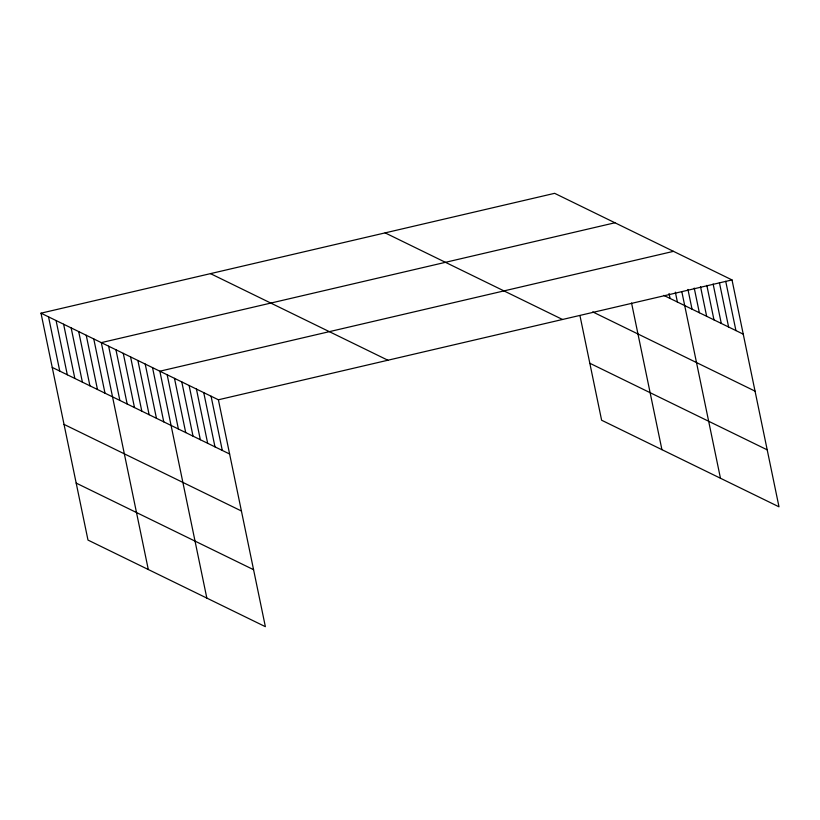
<?xml version="1.0" encoding="UTF-8"?>
<svg xmlns="http://www.w3.org/2000/svg" width="820" height="820" viewBox="0 0 820 820"><rect width="100%" height="100%" fill="white"/><g stroke="black" fill="none" stroke-linecap="round" stroke-linejoin="round"><path stroke-width="1.23" d="M41 313.178L218.386 399.781L265.372 626.675L87.986 540.072L41 313.178L554.627 193.325L732.014 279.928L779 506.821L601.614 420.219L579.945 315.546M614.938 222.773L101.311 342.627L148.297 569.521M673.476 251.35L159.849 371.204L206.835 598.098M218.386 399.781L732.014 279.928M663.8 295.385L743.248 334.16M592.737 311.907L755.046 391.14M385.133 232.88L562.52 319.482M589.816 363.25L767.202 449.842M210.494 273.634L387.88 360.226M52.234 367.421L229.62 454.013M64.032 424.391L241.418 510.993M76.188 483.093L253.575 569.695M725.72 281.291L735.929 330.593M719.417 282.644L728.611 327.016M713.123 284.007L721.293 323.449M706.83 285.36L713.974 319.872M700.536 286.723L706.655 316.305M694.232 288.076L699.347 312.728M687.939 289.439L692.029 309.16M681.902 292.033L720.462 478.244M675.352 292.156L677.392 302.016M669.048 293.509L670.073 298.439M631.554 303.021L661.924 449.667M211.068 396.203L222.302 450.446M203.749 392.636L214.983 446.869M196.431 389.059L207.665 443.302M189.112 385.492L200.346 439.725M181.794 381.915L193.028 436.158M174.486 378.348L185.709 432.581M167.167 374.771L178.391 429.014M152.53 367.627L163.764 421.869M145.212 364.059L156.446 418.292M137.893 360.482L149.127 414.725M130.575 356.915L141.809 411.148M123.266 353.338L134.49 407.581M115.948 349.771L127.172 404.004M108.629 346.194L119.863 400.437M93.767 338.947L105.001 393.18M86.233 335.267L97.467 389.5M78.689 331.577L89.923 385.82M71.155 327.897L82.389 382.14M63.611 324.218L74.845 378.461M56.078 320.538L67.312 374.781M48.534 316.858L59.768 371.101"/></g></svg>
